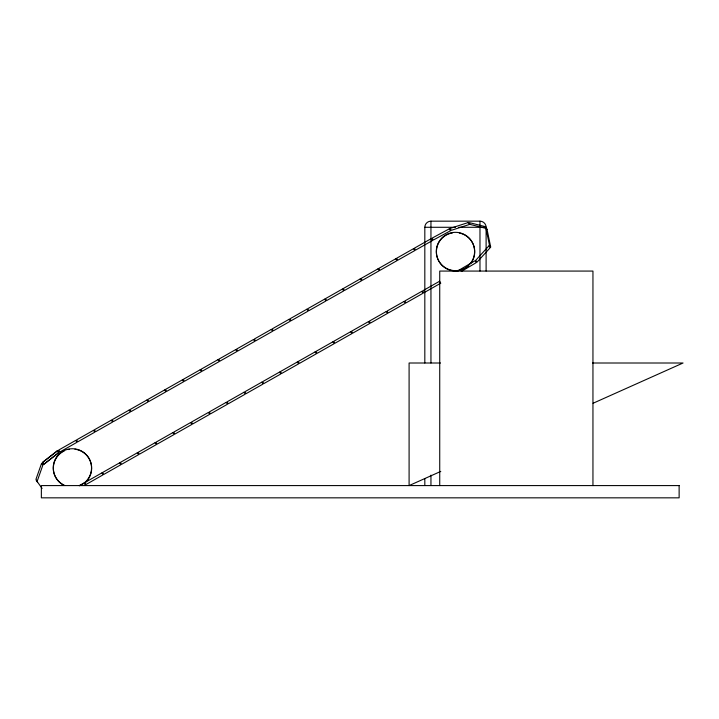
<?xml version="1.0" encoding="UTF-8"?>
<svg xmlns="http://www.w3.org/2000/svg" width="719" height="719" viewBox="0 0 719 719"><rect width="100%" height="100%" fill="white"/><g stroke="black" fill="none" stroke-linecap="round" stroke-linejoin="round"><path stroke-width="1.08" d="M458.183 270.65L474.953 260.772L476.185 262.678L461.283 271.458M440.81 283.151L423.877 292.768L422.646 290.862L439.579 281.246L440.396 282.522M79.216 485.604L83.988 483.06L85.219 484.966M440.783 471.403L409.093 485.586L409.093 363.005L440.531 363.005M593.094 403.251L683.05 363.005L592.492 363.005M424.821 362.987L424.821 227.285A6.129 6.129 0 0 1 430.951 221.164L479.977 221.164A6.129 6.129 0 0 1 486.107 227.285L486.107 271.027M424.821 227.285L455.469 227.285M458.812 227.285L484.318 227.285M485.109 227.285L486.107 227.285M42.088 488.444L36.256 480.265L37.496 482.17M592.95 485.586L592.95 271.072L439.731 271.072L439.731 485.586M479.977 221.164L479.977 271.027M430.951 221.164L430.951 362.987M430.951 475.124L430.951 485.217M424.821 478.495L424.821 485.217M64.683 485.433A19.161 19.161 0 0 1 57.43 455.909A19.161 19.161 0 0 1 87.826 456.547A19.161 19.161 0 0 1 79.351 485.738M74.956 449.204A19.161 19.161 0 0 1 84.222 483.375M63.578 485.163A19.161 19.161 0 0 1 64.297 450.903M68.161 449.546A19.161 19.161 0 0 1 69.5 449.285M459.369 233.019A19.161 19.161 0 0 1 471.08 263.055M468.339 266.093A19.161 19.161 0 0 1 462.533 269.652M458.578 270.73A19.161 19.161 0 0 1 436.649 254.814A19.161 19.161 0 0 1 452.566 232.884M41.522 463.512L35.95 479.339L37.181 481.245L42.763 465.409L41.522 463.512M488.821 245.961L475.78 260.269L477.021 262.174L490.061 247.866L488.821 245.961M57.196 450.903L42.178 462.802L43.419 464.708L58.428 452.808L57.196 450.903M57.951 450.471L42.763 462.164L44.003 464.07L59.192 452.377L57.951 450.471M75.729 440.388L58.796 449.995L60.037 451.9L76.969 442.293L75.729 440.388M93.515 430.295L76.582 439.902L77.814 441.808L94.746 432.2L93.515 430.295M111.292 420.202L94.36 429.809L95.591 431.715L112.524 422.107L111.292 420.202M129.069 410.109L112.137 419.725L113.368 421.631L130.31 412.014L129.069 410.109M146.847 400.025L129.914 409.632L131.155 411.538L148.087 401.93L146.847 400.025M164.633 389.932L147.701 399.539L148.932 401.445L165.864 391.837L164.633 389.932M182.41 379.839L165.478 389.446L166.709 391.352L183.642 381.744L182.41 379.839M200.188 369.755L183.255 379.362L184.486 381.268L201.428 371.651L200.188 369.755M217.965 359.662L201.032 369.269L202.273 371.175L219.205 361.567L217.965 359.662M235.751 349.569L218.819 359.176L220.05 361.082L236.982 351.474L235.751 349.569M253.528 339.476L236.596 349.092L237.827 350.998L254.76 341.381L253.528 339.476M271.306 329.392L254.373 339L255.605 340.905L272.546 331.297L271.306 329.392M289.083 319.299L272.15 328.907L273.391 330.812L290.323 321.204L289.083 319.299M306.869 309.206L289.937 318.814L291.168 320.719L308.1 311.111L306.869 309.206M324.646 299.113L307.714 308.73L308.945 310.635L325.878 301.018L324.646 299.113M342.424 289.029L325.491 298.637L326.723 300.542L343.664 290.934L342.424 289.029M360.201 278.936L343.269 288.544L344.509 290.449L361.441 280.841L360.201 278.936M377.987 268.843L361.055 278.46L362.286 280.356L379.219 270.748L377.987 268.843M395.765 258.759L378.832 268.367L380.063 270.272L396.996 260.655L395.765 258.759M413.542 248.666L396.609 258.274L397.841 260.179L414.782 250.572L413.542 248.666M431.319 238.573L414.387 248.181L415.627 250.086L432.559 240.479L431.319 238.573M101.765 472.967L84.833 482.575L86.064 484.48L102.997 474.873L101.765 472.967M119.543 462.874L102.61 472.491L103.851 474.396L120.783 464.78L119.543 462.874M137.32 452.79L120.388 462.398L121.628 464.303L138.56 454.696L137.32 452.79M155.106 442.697L138.174 452.305L139.405 454.21L156.338 444.603L155.106 442.697M172.884 432.604L155.951 442.221L157.182 444.117L174.115 434.51L172.884 432.604M190.661 422.52L173.728 432.128L174.969 434.033L191.901 424.417L190.661 422.52M208.438 412.427L191.506 422.035L192.746 423.94L209.678 414.333L208.438 412.427M226.224 402.334L209.292 411.942L210.523 413.847L227.456 404.24L226.224 402.334M244.002 392.241L227.069 401.858L228.3 403.763L245.233 394.147L244.002 392.241M261.779 382.157L244.846 391.765L246.087 393.67L263.019 384.063L261.779 382.157M279.556 372.065L262.624 381.672L263.864 383.578L280.796 373.97L279.556 372.065M297.342 361.972L280.41 371.579L281.641 373.485L298.574 363.877L297.342 361.972M315.12 351.879L298.187 361.495L299.419 363.401L316.351 353.784L315.12 351.879M332.897 341.795L315.965 351.402L317.196 353.308L334.137 343.7L332.897 341.795M350.674 331.702L333.742 341.309L334.982 343.215L351.915 333.607L350.674 331.702M368.461 321.609L351.528 331.225L352.759 333.122L369.692 323.514L368.461 321.609M386.238 311.525L369.305 321.132L370.537 323.038L387.469 313.421L386.238 311.525M404.015 301.432L387.083 311.039L388.314 312.945L405.255 303.337L404.015 301.432M421.792 291.339L404.86 300.946L406.1 302.852L423.033 293.244L421.792 291.339M449.276 228.84L432.164 238.097L433.404 240.002L450.516 230.745L449.276 228.84M468.168 222.566L450.148 228.399L451.379 230.305L469.399 224.472L468.168 222.566M679.131 485.586L41.36 485.586L41.36 497.836L679.131 497.836L679.131 485.586M485.541 226.692L469.139 222.575L470.37 224.481L486.781 228.597L485.541 226.692M487.06 229.496L485.828 227.599L489.477 245.242L490.709 247.147L487.06 229.496M444.944 267.513A19.161 19.161 0 0 0 474.576 252.567A19.161 19.161 0 0 0 446.823 234.376A19.161 19.161 0 0 0 444.944 267.513"/></g></svg>
